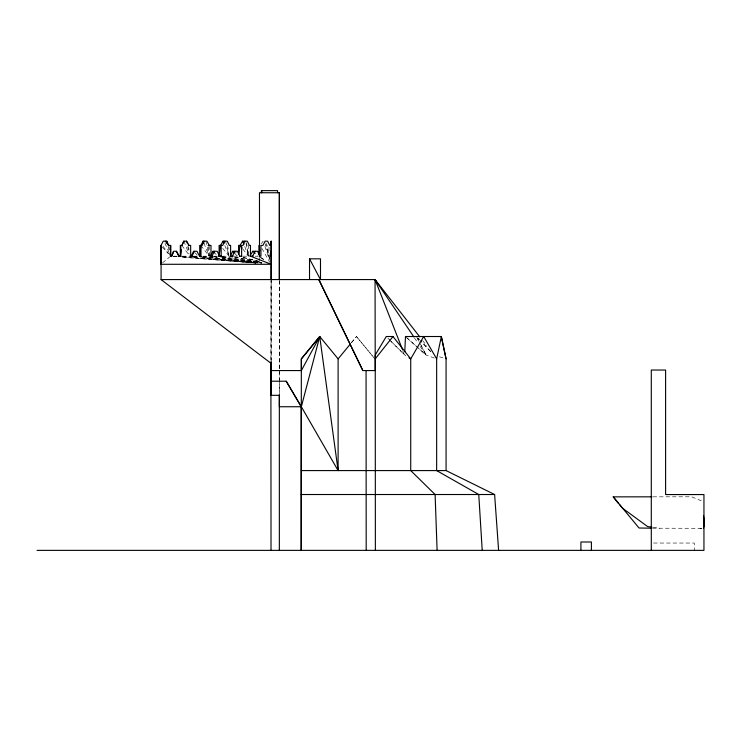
<?xml version="1.0" encoding="UTF-8"?>
<svg xmlns="http://www.w3.org/2000/svg" width="741" height="741" viewBox="0 0 741 741"><rect width="100%" height="100%" fill="white"/><g stroke="black" fill="none" stroke-linecap="round" stroke-linejoin="round"><path stroke-width="0.56" stroke-dasharray="3.71 2.78" d="M261.388 243.715L263.175 241.168M351.336 342.777L356.56 336.516L374.14 357.968L356.486 336.516M351.586 342.537L356.56 336.516M162.575 262.814L169.717 256.932M699.967 528.277L701.81 528.24M173.7 256.191L176.738 256.191M182.434 256.191L188.853 256.191M193.179 256.191L198.255 256.191L193.614 251.273M202.877 256.191L209.203 256.191L209.203 245.419M213.686 256.191L217.817 256.191L214.594 252.913M222.402 256.191L229.006 256.191L221.142 246.318M234.313 256.191L237.37 256.191L235.462 251.273M242.965 256.191L248.439 256.191L248.439 245.419M255.099 256.191L258.266 256.191L256.71 254.784M701.579 528.287L652.478 528.213M653.553 543.042L694.298 543.042L694.298 550.368M652.969 496.831L691.64 496.803L702.338 501.24M176.377 256.655L172.922 256.377L177.451 256.664M182.138 257.127L255.914 263.083L182.064 257.044M182.212 256.497L189.122 257.099M193.725 257.507L257.081 263.074M182.592 256.395L189.474 257.016M194.068 257.423L257.136 263.064M193.336 256.534L198.069 256.988M202.46 257.451L258.387 263.036L202.534 257.349M193.42 256.423L197.977 256.886M202.802 256.701L259.554 263.027M203.154 256.581L260.573 263.111M213.769 256.794L217.196 257.238M221.772 257.84L261.758 263.092L221.967 257.72M214.001 256.655L217.419 257.108M653.108 527.351L659.703 528.287M222.337 256.886L261.869 262.916L231.488 258.127M222.476 256.719L230.358 257.951M234.675 257.284L261.842 262.536M234.749 257.09L261.86 262.49M242.965 257.544L259.73 261.592M243.048 257.312L259.758 261.499M439.469 356.782L444.971 358.514M434.374 358.098L426.149 355.05L405.484 336.516M389.247 339.739L406.096 356.143M260.211 257.442L265.074 260.554M260.776 257.442L265.38 260.554M407.05 338.063L426.001 355.05L419.665 342.694M387.867 338.128L390.266 340.545M391.063 341.351L404.642 355.05M234.286 252.913L237.37 256.191M162.298 247.077L168.346 253.709M242.816 249.013L248.439 256.191L247.059 245.419L245.947 242.233M422.611 340.508L426.872 345.964M200.894 245.419L209.203 256.191L208.119 245.419M163.011 246.318L168.54 253.496M181.832 245.419L189.242 255.293M414.386 337.859L417.739 342.638M420.193 346.455L426.149 355.05L419.582 342.37M261.888 248.402L269.78 262.305M265.76 242.863L267.158 245.419L269.502 258.22M417.563 338.47L419.073 341.397M416.498 336.516L419.137 341.666M164.956 243.168L168.874 252.181M203.914 243.168L209.203 256.191L205.915 241.168M183.898 241.168L189.057 254.043M224.81 245.456L228.589 255.117M402.706 350.743L404.373 355.05M244.725 246.531L248.439 256.191L245.586 241.168M264.926 246.42L269.502 260.082M269.455 258.785L265.695 244.465L269.029 256.191L269.029 245.419M168.124 246.531L169.504 251.903M187.695 246.531L188.927 251.903M225.607 241.168L228.765 255.117M169.031 246.494L169.559 249.726M188.529 246.494L188.992 249.726M227.654 245.419L228.737 254.043M279.385 280.719L279.385 394.156M279.338 280.441L279.338 369.268M279.338 370.417L279.338 379.642M279.338 380.8L279.338 393.49M271.187 280.431L271.187 360.006M271.076 360.839L271.076 280.385L270.9 360.033M259.47 257.368L259.526 263.138M419.665 339.887L418.081 338.202L419.721 339.887M430.79 351.688L420.462 340.73L430.799 351.688"/><path stroke-width="1.11" d="M271.095 251.273L271.141 256.191M301.216 494.516L301.207 550.368L301.207 406.744L286.202 381.207L271.123 381.207L271.076 395.314L279.385 395.314L279.348 406.744L301.346 406.744L338.109 470.581L338.109 358.866L319.723 336.516L301.346 358.866L301.216 494.516L494.618 494.516L498.61 550.368M252.987 256.191L249.819 256.191L252.811 251.273L257.59 251.273L259.822 256.191L260.943 256.191L260.943 245.419L262.916 245.419L265.13 241.168L267.64 241.168L269.752 245.419L271.187 245.419L271.178 241.168L271.187 279.283M271.178 241.168L271.076 279.227M271.187 361.154L271.178 370.565L301.346 370.565L319.779 336.516L301.365 358.866L301.346 370.565M703.644 528.194L703.607 515.514M404.79 351.78L405.484 336.516L441.358 336.516L446.073 358.866L446.073 470.581L494.618 494.516M259.193 254.043L259.693 249.726M230.608 256.191L230.608 245.419L229.349 245.419L227.237 241.168L223.134 241.168L220.429 245.419L219.104 256.191L221.355 256.543M238.871 254.043L240.01 245.419L242.659 241.168L247.318 241.168L249.346 245.419L250.467 245.419L250.467 256.191L271.187 264.287L160.788 264.287L160.788 245.419M181.221 249.726L180.304 256.191L180.304 245.419L182.073 245.419L183.694 241.168L186.63 241.168L189.048 245.419M482.215 550.368L478.76 494.516L436.653 470.581L436.653 358.866L441.358 336.516M171.551 256.191L173.459 251.273L176.553 251.273L179.239 256.191M204.053 241.168L202.2 245.419L199.709 245.419L199.709 256.191L200.894 245.419L203.099 241.168L206.887 241.168L209.314 245.419M232.47 256.191L234.665 251.273M244.91 241.168L242.983 245.419L241.622 245.419L241.622 256.191M194.272 251.273L192.039 256.191L190.104 256.191M173.542 252.255L171.68 256.191L170.615 256.191L170.059 254.043M212 256.191L214.353 251.273M181.832 245.419L183.898 241.168M212.862 256.497L210.583 256.191L212.982 251.273L217.169 251.273L219.707 256.191M191.141 256.191L193.614 251.273L196.986 251.273L199.561 256.191L200.987 256.191L200.987 245.419M224.838 241.168L222.68 245.419L221.179 245.419L221.179 256.191M232.489 256.645L230.229 256.191L232.748 251.273L237.407 251.273L239.797 256.191M252.635 256.191L255.154 251.273M375.372 550.368L375.233 358.866L392.98 336.516L410.727 358.866L410.727 470.581L435.106 494.516L437.107 550.368M338.128 358.866L350.178 344.25M651.358 528.194L639.038 528.009L613.215 496.859L651.885 496.831M279.385 279.561L279.385 192.743L259.47 192.743L259.526 256.21M168.855 245.419L166.734 241.168L163.224 241.168L161.075 245.419L161.075 279.579L271.187 363.46M170.087 252.959L170.615 256.191L170.708 245.419L168.513 245.419L165.382 241.168M188.381 245.419L190.669 245.419L190.669 256.191M208.119 245.419L210.981 245.419L210.981 256.191M220.429 245.419L219.104 245.419L219.104 256.191L221.3 256.191M176.339 251.273L178.757 256.191L180.832 256.191L180.832 245.419M210.583 256.191L212.648 256.191M230.229 256.191L233.285 256.191M239.686 256.191L241.872 256.191M309.525 258.831L320.492 258.831L320.492 279.579L309.525 258.831L309.525 279.579M161.075 279.579L375.057 279.579L419.767 336.868M392.98 336.516L386.274 336.516L375.205 355.05L375.233 358.866M318.741 279.579L362.84 370.565L375.233 370.565L375.057 279.579L413.858 336.905M301.346 470.581L446.073 470.581M37.05 550.368L703.95 550.368L703.95 494.562L665.603 494.562L665.603 370.037L651.293 370.037L651.293 550.368M178.757 256.191L181.054 256.395M189.918 256.191L192.373 256.423M199.394 256.321L201.663 256.571M210.342 256.34L212.63 256.645M652.015 527.194L647.615 526.573L622.607 508.27L619.337 504.325M218.947 256.367L221.207 256.71M230.145 256.414L232.405 256.849M408.986 357.773L410.727 358.866L423.685 336.516L436.653 358.866M252.811 251.273L255.145 253.385M212.982 251.273L214.594 252.913M613.215 496.859L618.54 503.352M232.748 251.273L234.286 252.913M616.938 501.416L618.207 502.954M242.122 248.115L240.01 245.419L238.583 245.419L238.583 254.043M286.258 381.207L301.346 406.744L319.723 336.516L338.109 470.581M318.926 279.579L362.84 370.565M186.454 241.168L187.612 243.715M203.099 241.168L203.914 243.168M402.558 349.743L375.057 279.579L375.891 281.737M223.134 241.168L223.967 243.307M242.659 241.168L243.9 244.382M166.734 241.168L167.568 244.382M441.275 336.516L446.073 358.866M703.542 517.635L703.867 521.071M703.552 520.71L703.913 526.166L703.561 517.005M591.392 550.368L591.392 541.995L580.916 541.995L580.916 550.368M366.193 550.368L366.063 370.565M279.338 192.743L279.338 279.283M279.338 394.638L279.348 550.368M277.56 192.743L277.56 190.632L261.369 190.632L261.369 192.743M271.076 363.136L271.076 395.314M270.9 362.34L271.021 550.368M261.795 190.632L261.795 192.743M258.933 245.419L258.933 254.043M170.615 245.419L170.615 256.191"/></g></svg>
